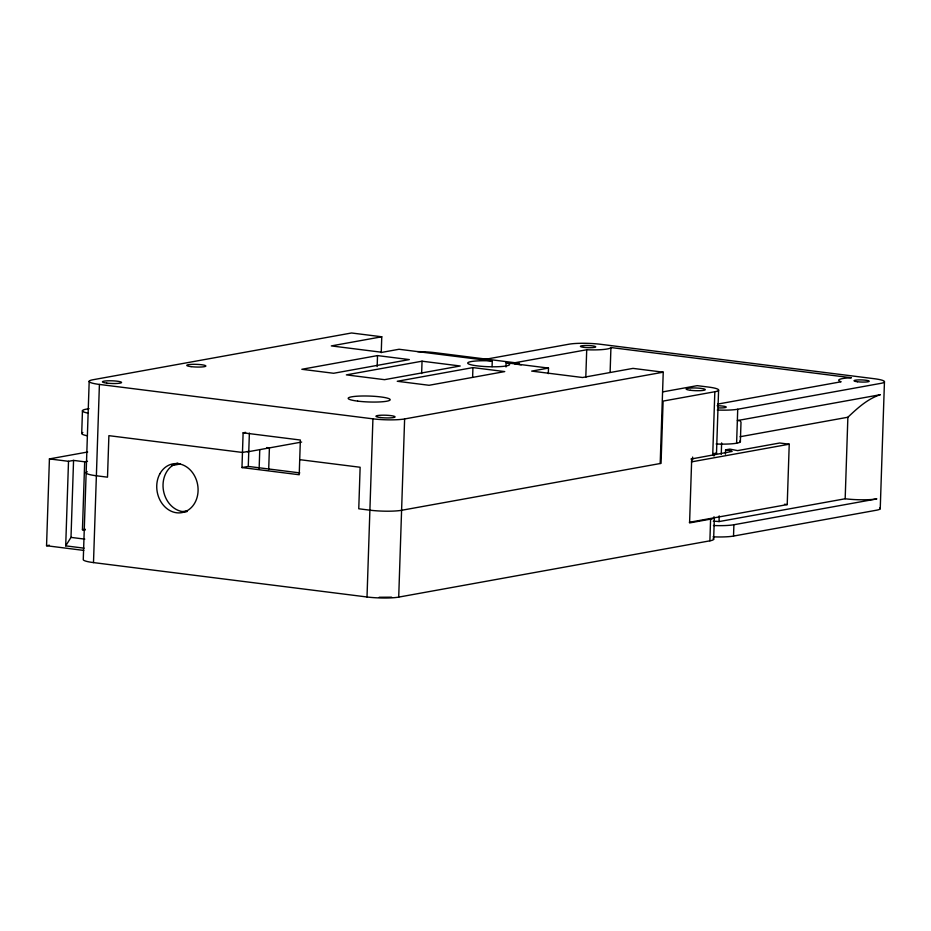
<?xml version="1.0" encoding="UTF-8"?>
<svg xmlns="http://www.w3.org/2000/svg" width="931" height="931" viewBox="0 0 931 931"><rect width="100%" height="100%" fill="white"/><g stroke="black" fill="none" stroke-linecap="round" stroke-linejoin="round"><path stroke-width="1.4" d="M83.755 550.407L46.55 545.729L49.424 458.913L87.689 452M84.069 548.173L65.705 545.857L68.51 461.31L73.561 460.403L84.686 461.799L87.514 461.287M65.705 545.857L71 537.396L73.561 460.403M81.719 433.287L82.463 410.641M85.175 530.088L82.44 529.739L84.686 461.799M89.19 381.221L83.278 559.368A22.891 3.224 1.9 0 0 93.496 562.592L367.012 596.992A22.891 3.224 1.9 0 0 398.712 597.108L709.888 540.83A22.891 3.224 1.9 0 0 713.216 538.514M93.496 562.592L99.408 384.433A22.891 3.224 1.9 0 1 92.937 379.755L351.546 332.984L381.768 336.778L381.233 352.733M243.119 432.834L300.364 440.026L299.212 474.752L241.967 467.56L243.119 432.834L245.633 432.368M241.967 467.56L248.274 466.419L249.38 433.09M259.144 468.479L259.761 449.603M268.687 469.585L269.408 447.892L266.673 447.555M367.012 596.992L372.924 418.834L99.408 384.433M377.16 366.57L377.52 355.595L409.326 359.587L333.635 373.273L301.83 369.281L377.52 355.595M398.712 597.108L404.624 418.95L663.233 372.179L660.195 463.522M421.638 373.54L422.046 361.193L460.217 365.988L384.526 379.673L346.355 374.879L422.046 361.193M472.622 377.195L472.936 367.594L504.742 371.585L429.051 385.283L397.246 381.279L472.936 367.594M492.08 366.651L492.266 360.995L399.015 349.265L382.187 352.314L331.308 345.913L381.768 336.778M505.975 366.989L506.115 362.741L548.487 368.071L548.301 373.668M585.797 377.392L586.716 349.765A22.891 3.224 1.9 0 0 610.934 347.531L851.4 377.765A22.891 3.224 1.9 0 0 841.147 381.768L717.766 404.077M610.119 372.249L610.934 347.531M691.71 458.762L689.58 522.931L710.597 519.126A22.891 3.224 1.9 0 0 713.937 516.81M692.536 459.937L692.629 457.086M709.888 540.83L710.597 519.126M662.919 391.858L697.226 385.655L708.363 387.052A22.891 3.224 1.9 0 1 714.833 391.742L712.727 454.956A22.891 3.224 1.9 0 0 716.067 452.641M713.972 456.062L714.065 453.211M713.635 539.363L714.356 517.659M716.486 453.502L718.581 390.275M713.286 521.244A7.634 1.071 1.9 0 1 719.023 521.581L719.209 515.867M721.246 454.363L721.63 442.912M725.435 454.177L725.575 449.859L729.788 449.103L737.631 450.604L779.689 443.005L789.232 444.203L787.219 504.59L689.405 522.291M713.053 536.838A22.891 3.224 1.9 0 0 733.523 536.07L733.896 524.747L876.862 498.888A22.891 3.224 1.9 0 1 845.173 498.772L719.023 521.581M736.607 443.214L737.724 409.244L880.703 383.386A22.891 3.224 1.9 0 0 874.232 378.708L600.716 344.307A22.891 3.224 1.9 0 0 569.016 344.191L483.236 359.703M740.354 441.748L741.006 422.139L739.947 420.672L737.352 420.568L880.319 394.709C867.599 398.805 857.416 408.232 847.873 417.239L740.064 436.732M845.173 498.772L847.873 417.239M880.237 508.745L884.45 381.931M89.073 408.662L86.222 409.175A22.891 3.224 1.9 0 0 88.177 413.155M514.04 362.904L586.716 349.765M548.487 368.071L531.671 371.108L582.55 377.509L633.01 368.385L663.233 372.179M248.775 451.314L242.467 452.454L108.892 435.661L107.507 477.172L96.382 475.776A22.891 3.224 1.9 0 1 87.293 471.773M171.746 465.558L180.311 464.01M247.402 451.872L301.644 442.062M714.833 391.742L663.105 401.086L661.045 463.37L401.587 510.293A22.891 3.224 1.9 0 1 369.898 510.176L358.761 508.78L360.134 467.257L299.712 459.658M82.44 529.739L85.268 529.227M181.475 511.829L187.131 510.805M46.55 545.729L49.39 545.217M690.965 459.053L732.115 451.442A15.257 2.153 1.9 0 0 725.575 449.859M691.407 461.892L789.232 444.203M391.567 597.19L379.231 597.26M733.523 536.07L876.49 510.211A22.891 3.224 1.9 0 0 879.818 507.895M492.266 360.995L489.95 360.856A20.982 2.956 1.9 0 0 467.851 363.427A20.982 2.956 1.9 0 0 494.652 366.791A20.982 2.956 1.9 0 0 507.442 363.055L506.115 362.741M521.279 364.824L514.924 364.021L519.126 363.253L434.847 352.663A22.891 3.224 1.9 0 0 417.658 351.627M784.496 504.253L787.219 504.59M248.274 466.419L299.794 472.89M49.424 458.913L68.51 461.31M71 537.396L84.791 539.13M737.724 409.244A22.891 3.224 1.9 0 1 717.266 410.024M733.896 524.747A22.891 3.224 1.9 0 1 713.437 525.515M717.126 405.741A7.634 1.071 1.9 0 1 726.25 407.022A7.634 1.071 1.9 0 1 718.185 407.906M739.936 440.898A22.891 3.224 1.9 0 1 716.137 443.994M87.421 435.801A22.891 3.224 1.9 0 1 82.847 432.496M404.624 418.95A22.891 3.224 1.9 0 1 372.924 418.834M186.956 511.666A24.8 20.54 79.7 0 1 163.53 490.94A24.8 20.54 79.7 0 1 177.844 463.033M857.416 381.745A7.634 1.071 1.9 0 0 869.228 381.303A7.634 1.071 1.9 0 0 858.207 379.918A7.634 1.071 1.9 0 0 857.416 381.745M583.9 347.356A7.634 1.071 1.9 0 0 595.712 346.902A7.634 1.071 1.9 0 0 584.691 345.517A7.634 1.071 1.9 0 0 583.9 347.356M106.762 383.106A9.531 1.338 1.9 0 0 121.542 382.548A9.531 1.338 1.9 0 0 107.763 380.814A9.531 1.338 1.9 0 0 106.762 383.106M380.279 417.507A9.531 1.338 1.9 0 0 395.058 416.937A9.531 1.338 1.9 0 0 381.279 415.214A9.531 1.338 1.9 0 0 380.279 417.507M357.644 401.121A20.982 2.956 1.9 0 0 390.136 399.888A20.982 2.956 1.9 0 0 359.843 396.071A20.982 2.956 1.9 0 0 357.644 401.121M191.099 366.639A9.531 1.338 1.9 0 0 205.867 366.069A9.531 1.338 1.9 0 0 192.1 364.347A9.531 1.338 1.9 0 0 191.099 366.639M159.911 473.728A24.8 20.54 79.7 0 0 176.587 512.772A24.8 20.54 79.7 0 0 195.719 478.231A24.8 20.54 79.7 0 0 159.911 473.728M690.488 390.287A9.531 1.338 1.9 0 0 705.256 389.728A9.531 1.338 1.9 0 0 691.489 387.994A9.531 1.338 1.9 0 0 690.488 390.287"/></g></svg>
